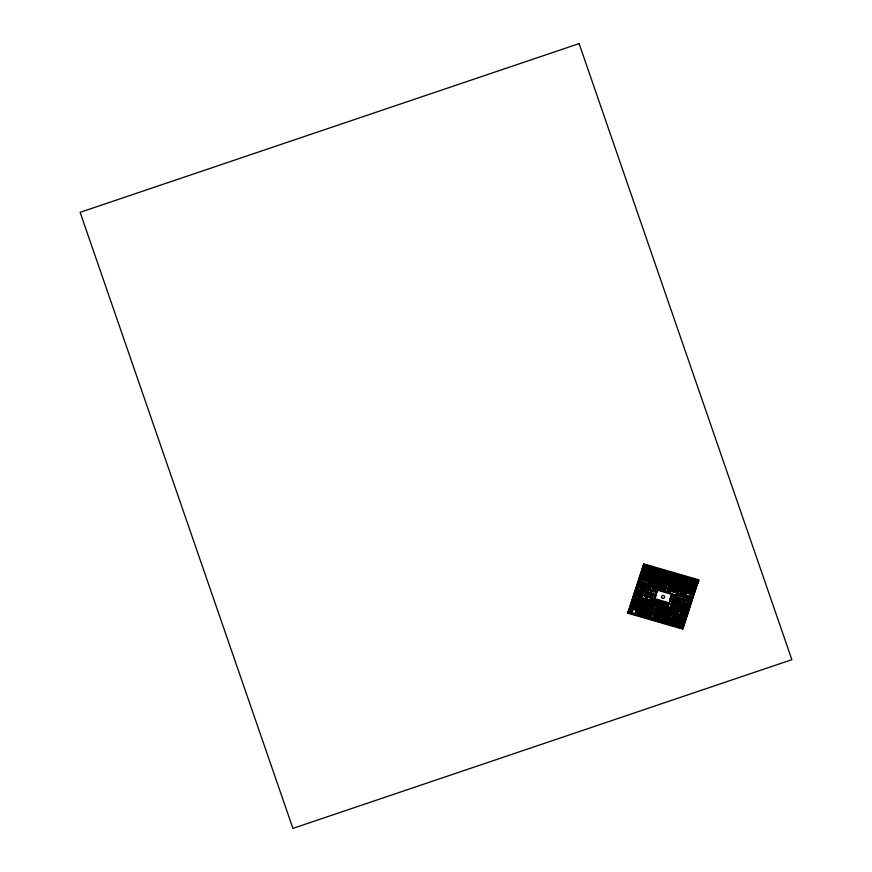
<?xml version="1.0" encoding="UTF-8"?>
<svg xmlns="http://www.w3.org/2000/svg" width="872" height="872" viewBox="0 0 872 872"><rect width="100%" height="100%" fill="white"/><g stroke="black" fill="none" stroke-linecap="round" stroke-linejoin="round"><path stroke-width="1.31" d="M655.003 614.891L655.199 615.621L672.497 620.635L672.301 619.905L655.003 614.891L653.684 618.848L680.16 626.532L679.997 628.341L627.775 613.212L627.578 612.471L627.938 611.392L630.674 612.188L630.859 612.918M649.902 584.752L648.332 589.45L650.817 590.17L651.003 590.911L648.528 590.191L649.902 584.752L639.111 581.624L629.769 610.891L628.658 610.563L643.798 563.89L645.117 564.947L641.302 576.37L643.34 576.97M627.775 613.212L627.938 611.392M628.658 610.563L643.798 563.89M629.769 610.891L637.508 586.398L641.607 587.586L641.803 588.327L634.674 609.67L635.655 609.964L643.111 587.652L642.915 586.911L637.835 585.439L639.111 581.624M640.975 577.34L639.623 581.395L640.778 576.599L645.869 578.071L646.065 578.812L640.975 577.34L640.778 576.599M644.92 564.206L641.105 575.64L645.204 576.828L648.136 568.043L649.128 568.326L646.065 578.812M630.674 612.188L638.424 588.971L639.612 589.995L631.862 613.212L635.459 614.248L638.348 604.285L639.34 604.568L636.451 614.542L639.34 604.568M640.015 584.207L640.331 583.248L648.147 585.515L644.964 596.383L643.776 595.358L646.839 586.191L640.015 584.207L640.201 584.948L647.035 586.921L646.839 586.191M656.311 568.697L656.507 569.438L698.581 581.624L698.396 580.894L656.311 568.697L654.992 572.664L662.567 574.855L662.437 576.556L653.869 574.07L655.319 568.413L651.755 567.378L647.493 581.45L641.912 579.826L642.043 578.136L646.632 579.466L646.828 580.196L643.383 579.204M648.626 574.801L650.959 567.825L650.763 567.094L647.166 566.048L644.386 575.662L643.209 574.648L646.534 564.674L698.755 579.815L698.581 581.624M631.295 611.632L638.424 588.971M640.201 584.948L640.331 583.248M641.912 579.826L642.043 578.136M643.394 575.378L646.534 564.674M639.416 589.265L631.666 612.471L635.263 613.517L635.459 614.248M644.386 575.662L647.166 566.048M634.674 609.67L641.607 587.586M645.814 576.305L648.136 568.043M635.655 609.964L642.915 586.911M645.869 578.071L649.128 568.326M635.263 613.517L638.348 604.285M654.774 613.201L657.052 606.4L639.754 601.397L639.917 599.576L658.338 604.906L655.515 614.662L658.338 604.906M661.521 604.928L662.633 605.255L661.325 604.198L658.567 613.779L657.532 613.485L660.486 604.634L640.593 598.868L644.037 587.238L645.226 588.262L641.868 598.312M646.632 579.466L650.763 567.094M639.754 601.397L639.917 599.576M640.593 598.868L643.83 589.189M646.828 580.196L648.267 575.88M645.029 587.521L641.672 597.582L645.269 598.617L647.602 591.63L648.594 591.924L646.457 599.642L648.594 591.924M647.493 581.45L651.755 567.378M638.217 613.332L640.985 603.707L637.628 602.737L637.824 603.468L641.182 604.438L638.217 613.332L639.209 613.626L641.977 603.991L653.063 607.206L652.474 610.269M651.853 575.727L664.083 579.27L663.886 578.539L651.667 574.997L649.727 582.093L648.735 581.809L652.474 569.296L653.662 570.321L652.18 574.768L653.466 569.59M644.354 594.944L646.643 588.066M648.735 581.809L652.474 569.296M639.209 613.626L641.977 603.991M644.964 596.383L648.147 585.515M649.727 582.093L651.667 574.997M653.084 618.27L653.891 614.564L642.173 611.163L641.694 612.613L651.101 615.338L650.97 617.038L640.571 614.019L640.375 613.288L642.937 605.615L651.024 607.958L650.861 609.757L643.765 607.697L643.58 606.967L650.665 609.016L650.861 609.757M664.911 584.393L664.726 583.651L652.539 580.12L652.725 580.861L664.911 584.393L665.042 582.692L651.864 578.877L650.229 583.782L639.427 580.654M666.404 579.945L686.7 585.831L686.504 585.09L666.208 579.215L665.674 582.104L652.463 578.278L652.267 577.547L652.594 576.577L664.813 580.12L666.219 575.912L670.982 577.297L671.178 578.038L671.789 574.899L695.137 581.668L692.117 592.034L690.929 591.009L693.829 582.333L672.465 576.141L671.854 579.281L667.08 577.907L666.884 577.166L671.658 578.55M652.463 578.278L652.594 576.577M653.869 574.07L655.515 569.144L651.951 568.108M640.571 614.019L642.937 605.615M645.858 598.192L647.406 593.538M643.765 607.697L642.686 610.945L643.58 606.967M652.725 580.861L649.782 589.701L652.539 580.12M642.173 611.163L641.879 613.343L641.694 612.613M656.507 569.438L655.177 573.394L654.992 572.664M656.801 571.607L664.377 573.798L664.573 574.539L656.987 572.337L657.117 570.648L670.459 574.506L670.328 576.207L665.565 574.822L665.369 574.092L670.143 575.476L670.328 576.207M637.955 601.778L654.545 606.585L652.932 612.722L644.495 610.28L644.626 608.58L651.896 610.694L653.063 607.206M663.766 601.953L671.451 604.187L674.285 594.399L675.146 594.649L671.309 606.171L675.397 607.348L678.732 597.364L687.921 600.023L689.403 595.576L690.591 596.601L685.654 611.403L684.466 610.378L687.605 600.982L683.997 599.936L680.422 611.97L679.43 611.686L683.005 599.653L679.408 598.606L676.301 609.223L670.35 607.49L671.189 604.972L653.717 599.903L656.027 591.685L651.929 590.497L649.923 597.821L648.812 597.494L650.817 590.17M654.491 584.142L665.554 587.347L665.358 586.605L654.294 583.401L653.172 588.11L652.049 587.783L653.542 581.995L665.718 585.526L666.524 583.128L682.983 587.892L680.923 595.38L682.983 587.892M656.987 572.337L657.117 570.648M644.495 610.28L644.626 608.58M648.812 597.494L649.913 594.203M652.049 587.783L653.542 581.995M649.923 597.821L651.929 590.497M653.172 588.11L654.294 583.401M655.504 586.017L653.869 590.889L655.308 585.276L664.878 588.055L665.358 586.605M650.556 600.83L652.888 593.843M653.564 593.363L651.417 601.081L653.564 593.363L652.692 593.113L650.359 600.1L646.261 598.911M656.093 587.107L654.741 591.14L655.897 586.376L664.595 588.894L664.791 589.625L656.093 587.107L655.897 586.376M653.717 599.903L656.027 591.685M667.102 584.349L667.298 585.079L681.86 589.308L681.675 588.567L667.102 584.349L664.933 590.835L670.012 592.306L669.947 593.821L656.998 590.072L656.812 589.341L657.074 588.556L664.039 590.573L664.595 588.894M650.665 609.016L651.024 607.958M661.194 601.211L654.785 599.358L657.096 591.14L654.545 590.399M662.437 576.556L662.567 574.855M654.785 599.358L657.096 591.14M664.181 575.705L663.407 578.027L664.377 573.798M650.97 617.038L651.101 615.338M663.886 578.539L665.369 574.092M652.932 612.722L654.545 606.585M664.083 579.27L665.565 574.822M665.358 579.804L666.219 575.912M653.891 614.564L652.561 618.531L636.255 613.801M639.558 600.655L656.856 605.669L654.207 613.605L642.49 610.204M664.726 583.651L665.042 582.692M665.674 582.104L666.208 579.215M666.884 577.166L666.524 578.245L686.831 584.131L686.7 585.831M666.72 578.986L667.08 577.907M655.199 615.621L653.869 619.589L653.684 618.848M682.678 594.617L684.989 587.706L667.004 582.496L667.135 580.796L686.111 586.3L683.288 596.067L686.111 586.3M667.004 582.496L667.135 580.796M657.532 613.485L660.289 603.893L640.397 598.138M676.41 622.673L680.007 623.72L682.95 614.923L683.942 615.207L680.879 625.704L656.126 618.531L655.94 617.79L656.256 616.831L675.418 622.39L675.615 623.12L677.468 616.242L678.656 617.267L676.607 623.404L678.46 616.537M670.143 575.476L670.459 574.506M656.126 618.531L656.256 616.831M670.208 593.047L665.129 591.576L667.298 585.079M658.567 613.779L661.325 604.198M670.982 577.297L671.789 574.899M662.448 604.525L658.96 614.978L655.319 613.921M677.871 595.554L687.31 598.279L688.106 595.881L687.114 595.598L686.318 597.996L686.122 597.255L677.686 594.813L674.536 605.56L673.664 605.299L677.653 593.352L667.723 590.475L667.538 589.745L667.81 588.905L678.612 592.034L678.198 594.584L678.612 592.034M668.29 587.456L680.825 591.096L679.931 595.096L681.021 591.826L668.486 588.197L668.29 587.456L668.661 586.376L681.196 590.006L681.675 588.567M659.145 615.708L662.251 606.422M667.723 590.475L667.81 588.905M668.486 588.197L668.661 586.376M671.854 579.281L672.465 576.141M662.033 610.487L660.18 616.014L661.837 609.746L674.47 613.408L674.656 614.15L662.033 610.487L661.837 609.746M663.483 604.819L663.679 605.56L668.105 606.847L667.919 606.105L663.483 604.819L662.153 608.787L674.786 612.449L674.656 614.15M662.349 609.528L663.679 605.56M672.988 578.932L673.304 577.973L689.741 582.736L686.002 595.271L684.814 594.246L688.433 583.412L672.988 578.932L673.184 579.673L688.618 584.142M673.184 579.673L673.304 577.973M659.995 615.283L671.625 618.651L672.715 615.403L663.614 612.765L663.211 613.975L669.772 615.872L669.652 617.572L662.088 615.381L662.938 611.523L674.023 614.727L672.497 620.635M677.108 613.234L681.457 614.488L681.653 615.229L679.201 622.575L678.198 622.292L680.138 615.163L676.792 614.193L674.852 621.322L673.86 621.028L676.825 612.133L664.322 608.514L664.126 607.773L664.486 606.694L676.999 610.324L677.184 611.054L680.095 601.048L681.087 601.331L677.304 613.964L681.087 601.331M662.088 615.381L662.938 611.523M664.322 608.514L664.486 606.694M669.947 593.821L670.012 592.306M663.407 614.706L663.614 612.765M669.511 600.328L671.734 593.668L672.541 593.897L670.514 601.298L669.511 600.328L670.514 601.298M667.919 606.105L668.192 605.266L651.231 600.35M669.707 601.07L671.734 593.668M668.105 606.847L668.192 605.266M670.317 600.568L672.541 593.897M670.35 607.49L671.004 604.231L653.531 599.173M671.451 604.187L674.285 594.399M675.146 594.649L671.495 606.901L673.544 607.501M669.652 617.572L669.772 615.872M673.664 605.299L677.457 592.622L667.538 589.745M674.536 605.56L677.686 594.813M672.181 618.303L672.901 616.144L663.81 613.507M676.007 606.836L678.732 597.364M672.301 619.905L674.023 614.727M674.47 613.408L674.786 612.449M676.301 609.223L679.408 598.606M673.86 621.028L676.639 611.403L664.126 607.773M676.999 610.324L680.095 601.048M666.818 581.755L684.793 586.965L682.1 595.042L680.738 594.639M674.852 621.322L676.792 614.193M686.504 585.09L686.831 584.131M675.418 622.39L677.468 616.242M679.43 611.686L683.005 599.653M685.011 594.987L687.518 587.445M680.422 611.97L683.997 599.936M686.002 595.271L689.741 582.736M678.198 622.292L680.138 615.163M681.021 612.526L686.111 613.997L686.308 614.727L681.217 613.256L681.021 612.526L684.433 602.301L685.621 603.326L682.536 612.58L685.425 602.596M686.122 597.255L686.438 596.295L683.092 595.325M687.049 612.515L692.902 594.987L687.812 593.505L687.616 592.775L690.864 583.063L692.052 584.087L689.109 592.873L691.856 583.346M681.217 613.256L684.433 602.301M687.812 593.505L690.864 583.063M679.201 622.575L681.457 614.488M680.204 624.45L682.95 614.923M684.651 611.119L687.398 602.89M688.117 600.754L689.229 597.429M691.125 591.739L693.6 584.305M679.997 628.341L680.16 626.532M680.879 625.704L683.942 615.207M685.654 611.403L690.395 595.87M692.117 592.034L695.137 581.668M688.924 592.132L693.011 593.32L696.75 582.125L697.873 582.452L682.722 629.137L681.413 628.08L686.111 613.997M686.624 613.768L692.706 594.246L687.616 592.775M681.61 628.81L685.915 615.915M694.036 591.576L696.75 582.125M682.722 629.137L697.873 582.452M698.396 580.894L698.755 579.815M649.335 566.168L653.248 567.301M661.085 569.579L667.614 571.465M670.219 572.217L674.143 573.362M679.364 574.866L685.893 576.763M691.115 578.278L695.028 579.411M647.362 566.778L650.959 567.825M648.321 568.773L649.313 569.067M652.67 570.037L653.662 570.321M657.314 571.378L660.954 572.435M663.374 573.133L667.015 574.19M678.471 577.515L687.55 580.142M690.144 580.894L695.333 582.398M696.946 582.867L698.058 583.194M672.65 576.883L694.014 583.074M666.415 576.654L669.99 577.689M681.087 580.905L688.673 583.106M691.049 583.793L692.052 584.087M653.673 573.34L662.24 575.825M651.984 574.038L663.211 577.286M658.414 576.577L662.153 577.667M670.524 580.087L676.868 581.929M679.408 582.659L685.752 584.502M656.453 578.376L660.115 579.444M668.595 581.897L672.388 582.997M677.446 584.469L681.239 585.559M643.209 574.648L644.201 574.931M652.267 577.547L665.489 581.373M653.259 579.956L660.442 582.038M671.778 585.33L678.111 587.161M680.651 587.892L683.179 588.633M690.929 591.009L691.921 591.292M641.716 579.095L647.307 580.708M648.55 581.068L649.542 581.362M653.738 582.736L657.39 583.793M659.821 584.502L663.483 585.559M684.814 594.246L685.806 594.541M659.09 587.052L662.676 588.099M668.007 589.636L671.604 590.682M639.296 582.354L650.098 585.483M678.002 593.854L679.735 594.355M651.864 587.041L652.975 587.368M684.4 596.383L686.635 597.037L686.438 596.295M641.825 584.36L648.343 586.246M656.812 589.341L669.751 593.091M671.931 594.399L672.737 594.628M674.47 595.14L675.342 595.391M649.586 588.96L653.684 590.148M643.111 587.652L638.021 586.18L637.835 585.439M645.226 588.262L644.037 587.238M680.073 598.432L683.517 599.424M641.803 588.327L637.705 587.139L637.508 586.398M652.125 591.238L656.224 592.415M679.604 599.347L683.201 600.383M684.193 600.677L687.79 601.724M638.609 589.712L639.612 589.995M648.79 592.655L647.602 591.63M680.28 601.778L681.283 602.072M684.629 603.043L685.621 603.326M643.776 595.358L644.768 595.641M648.615 596.753L649.738 597.08M654.6 598.617L671.255 603.446M673.467 604.568L674.339 604.819M684.466 610.378L685.457 610.662M647.482 599.947L649.531 600.536M654.033 601.844L660.562 603.729M663.167 604.492L668.388 605.996M670.154 606.759L676.116 608.482M679.234 610.945L680.225 611.239M682.34 611.85L686.438 613.038M642.566 601.026L646.25 602.094M648.703 602.803L652.387 603.871M669.685 608.885L673.435 609.964M641.977 603.62L648.354 605.462M650.904 606.204L654.741 607.315M666.143 610.618L669.925 611.719M683.136 615.654L684.128 615.948M642.173 604.732L653.248 607.937M676.988 614.934L680.334 615.904M638.544 605.015L639.536 605.31M663.134 612.253L666.829 613.321M669.293 614.041L672.988 615.109M677.664 616.984L678.656 617.267M657.335 612.744L658.371 613.049M664.497 615.022L669.969 616.613M644.299 609.539L652.736 611.991M661.903 614.64L669.456 616.831M665.358 617.507L669.238 618.64M634.478 608.939L635.459 609.223M673.664 620.297L674.656 620.581M678.013 621.551L679.005 621.845M642.37 611.904L654.076 615.294M656.453 617.572L660.278 618.673M665.391 620.156L671.778 622.009M628.461 609.833L629.584 610.16M638.021 612.602L639.013 612.885M640.375 613.288L650.774 616.297M655.94 617.79L680.683 624.962M628.134 612.133L629.955 612.656M637.705 614.902L641.465 615.992M643.972 616.722L647.733 617.812M658.916 621.049L662.698 622.15M674.045 625.431L677.827 626.532M627.578 612.471L679.8 627.611M681.413 628.08L682.525 628.396M692.706 594.246L692.902 594.987M689.403 595.576L689.599 596.317M684.793 586.965L684.989 587.706M680.825 591.096L681.021 591.826M677.457 592.622L677.653 593.352M676.639 611.403L676.825 612.133M666.524 583.128L666.72 583.859M664.933 590.835L665.129 591.576M657.074 588.556L657.259 589.298M660.289 603.893L660.486 604.634M651.864 578.877L652.06 579.608M656.856 605.669L657.052 606.4M648.332 589.45L648.528 590.191M640.985 603.707L641.182 604.438M579.106 43.6L80.126 212.343L292.927 828.4L791.874 659.668L579.106 43.6M662.578 598.377A1.581 1.504 -14.7 0 0 664.595 596.579A1.581 1.504 -14.7 0 0 662.001 595.827A1.581 1.504 -14.7 0 0 662.578 598.377"/></g></svg>
